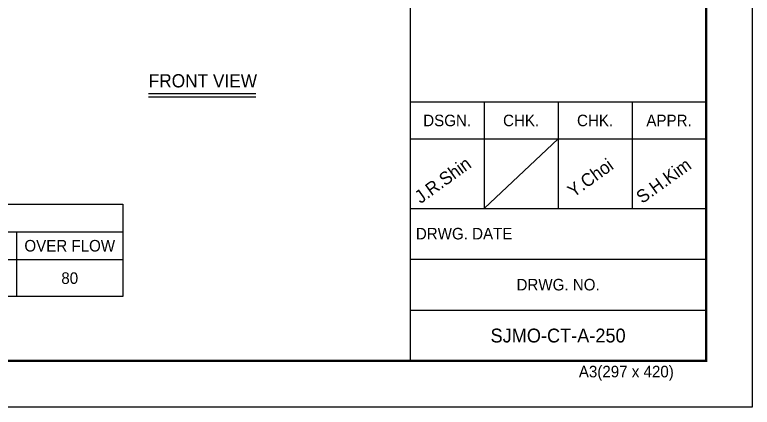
# Model space of a CAD drawing. Header units: millimetres. Extents: x -661384 to 33175, y -139129 to 24362.
# Drawn here: x 22005 to 33175, y 3567 to 9508 of the extents above; entities that cross this region are included whole.
import ezdxf
from ezdxf.enums import TextEntityAlignment as Align

# ---------------------------------------------------------------- set-up
doc = ezdxf.new("R2010")
doc.units = ezdxf.units.MM
for name, color, linetype in [('냉각탑_box', 1, 'Continuous'), ('냉각탑_form', 1, 'Continuous'), ('냉각탑_text', 3, 'Continuous')]:
    doc.layers.add(name, color=color, linetype=linetype)
doc.styles.add('돋움', font='Dotum.ttf')

msp = doc.modelspace()

# ---------------------------------------------------------------- linework, layer by layer
at = {"layer": 'Defpoints'}
msp.add_lwpolyline([(3767.7, 24362), (33174.9, 24362), (33174.9, 3566.9), (3767.7, 3566.9)], close=True, dxfattribs=at)
at = {"layer": '냉각탑_box'}
for p, q in [((24030.3, 8313.8), (25653.6, 8313.8)), ((24030.3, 8267.1), (25653.6, 8267.1)), ((18252.4, 6221.4), (23642.4, 6221.4)), ((22032.4, 6221.4), (22032.4, 5241.4)), ((8592.4, 5801.4), (23642.4, 5801.4))]:
    msp.add_line(p, q, dxfattribs=at)
msp.add_lwpolyline([(8592.4, 6641.4), (23642.4, 6641.4), (23642.4, 5241.4), (8592.4, 5241.4)], close=True, dxfattribs=at)
at = {"layer": '냉각탑_form'}
for p, q in [((27993.6, 16625.1), (27993.6, 4267)), ((27993.6, 8188), (32474.7, 8188)), ((29113.9, 8188), (29113.9, 6577.6)), ((30234.2, 8188), (30234.2, 6577.6)), ((31354.4, 8188), (31354.4, 6577.6)), ((27993.6, 7627.9), (32474.7, 7627.9)), ((30234.2, 7627.9), (29113.9, 6577.6)), ((27993.6, 6577.6), (32474.7, 6577.6)), ((27993.6, 5807.4), (32474.7, 5807.4)), ((27993.6, 5037.2), (32474.7, 5037.2))]:
    msp.add_line(p, q, dxfattribs=at)
at = {"layer": '냉각탑_form', "const_width": 35}
msp.add_lwpolyline([(4467.8, 23661.8), (4467.8, 4267), (32474.7, 4267), (32474.7, 23661.8)], close=True, dxfattribs=at)

# ---------------------------------------------------------------- texts
at = {"layer": '냉각탑_form', "style": '돋움'}
for s, p in [('DSGN.', (28553.7, 7907.9)), ('CHK.', (29674, 7907.9)), ('CHK.', (30794.3, 7907.9)), ('APPR.', (31914.6, 7907.9)), ('DRWG. NO.', (30234.2, 5422.3))]:
    msp.add_text(s, height=175.04, dxfattribs=at).set_placement(p, align=Align.MIDDLE_CENTER)
for s, height, p in [('DRWG. DATE', 175.04, (28079.8, 6106.9)), ('A3(297 x 420)', 175.043, (30548.2, 4019.4))]:
    msp.add_text(s, height=height, dxfattribs=at).set_placement(p)
at = {"layer": '냉각탑_text', "style": '돋움'}
for s, height, p in [('FRONT VIEW', 199.97, (24853.8, 8508.5)), ('OVER FLOW', 175, (22837.4, 6011.4)), ('80', 175, (22837.4, 5521.4)), ('SJMO-CT-A-250', 210.051, (30234.2, 4652.1))]:
    msp.add_text(s, height=height, dxfattribs=at).set_placement(p, align=Align.MIDDLE_CENTER)
for s, p in [('J.R.Shin', (28151.9, 6641.7)), ('Y.Choi', (30467.3, 6735.1)), ('S.H.Kim', (31508.5, 6641.7))]:
    msp.add_text(s, height=196.05, rotation=35.81856, dxfattribs=at).set_placement(p)

doc.saveas('drawing.dxf')
